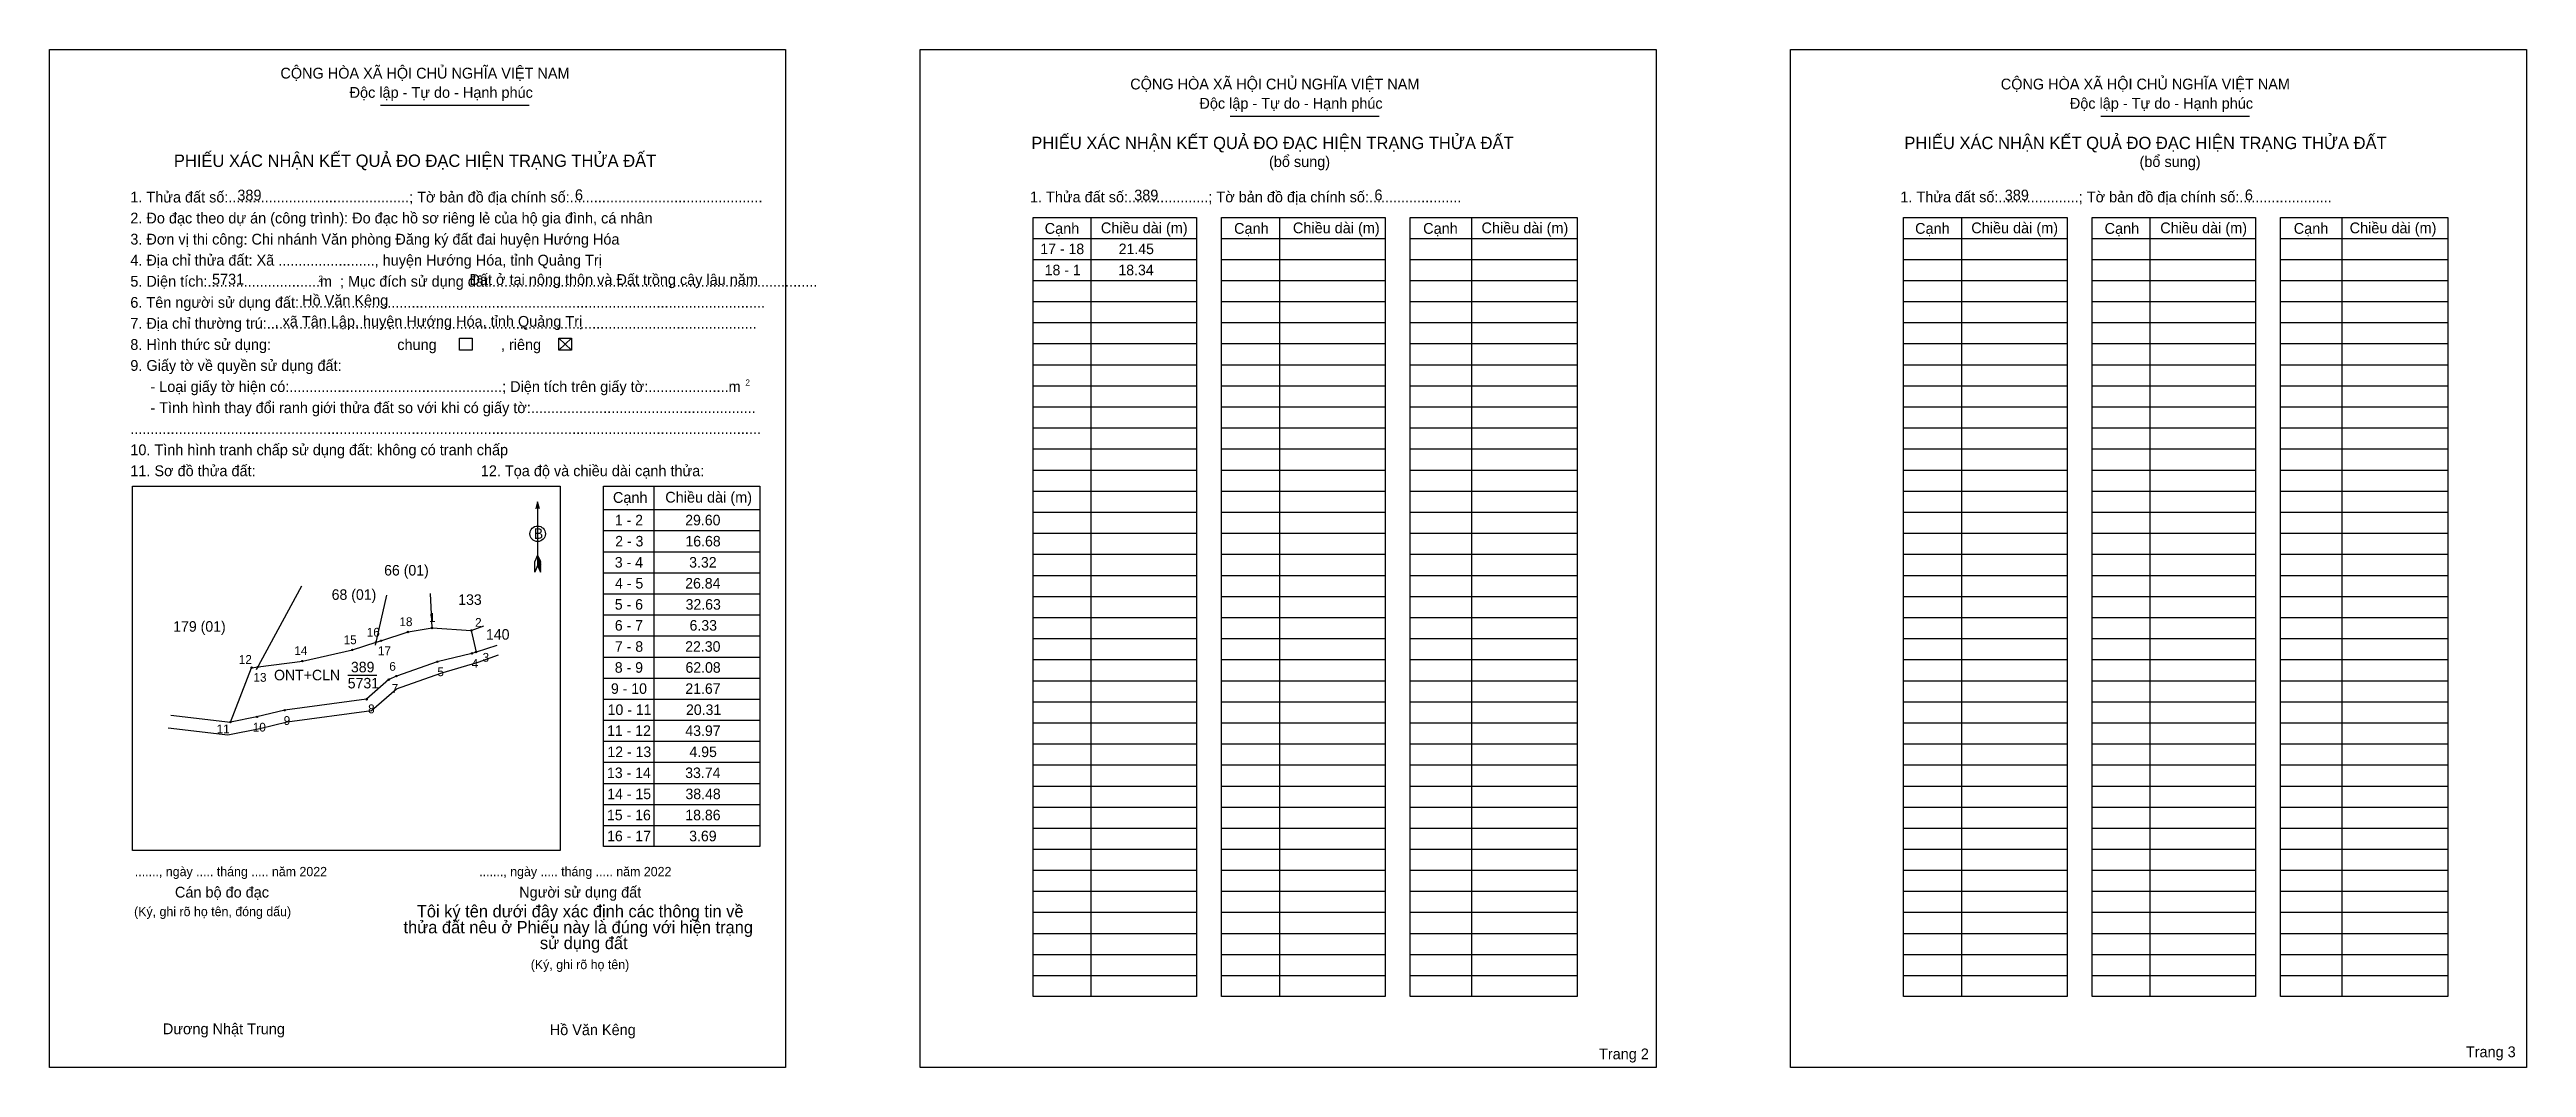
# Model space of a CAD drawing. Extents: x 546828 to 548693, y 1838130 to 1838897.
import ezdxf

# ---------------------------------------------------------------- set-up
doc = ezdxf.new("R2010")
doc.units = 0
for name, color, linetype in [('Level 1', 7, 'Continuous'), ('Level 10', 7, 'Continuous'), ('Level 11', 7, 'Continuous'), ('Level 13', 7, 'Continuous'), ('Level 2', 7, 'Continuous'), ('Level 25', 7, 'Continuous'), ('Level 48', 7, 'Continuous'), ('Level 50', 7, 'Continuous'), ('Level 52', 7, 'Continuous'), ('Level 55', 7, 'Continuous'), ('Level 6', 7, 'Continuous'), ('Level 9', 7, 'Continuous')]:
    doc.layers.add(name, color=color, linetype=linetype)

msp = doc.modelspace()

# ---------------------------------------------------------------- linework, layer by layer
at = {"layer": 'Level 1'}
for p, q in [((546828.1, 1838896.9), (546828.1, 1838896.9)), ((547483.5, 1838896.9), (547483.5, 1838896.9)), ((547077.2, 1838854.9), (547189.3, 1838854.9)), ((547717.1, 1838846.7), (547829.2, 1838846.7)), ((548372.6, 1838846.7), (548484.6, 1838846.7)), ((547568.6, 1838754.7), (547691.7, 1838754.7)), ((547612.2, 1838770.5), (547612.2, 1838183.8)), ((547710.6, 1838754.7), (547833.7, 1838754.7)), ((547754.2, 1838770.5), (547754.2, 1838183.8)), ((547852.5, 1838754.7), (547978.3, 1838754.7)), ((547898.8, 1838770.5), (547898.8, 1838183.8)), ((548224, 1838754.7), (548347.2, 1838754.7)), ((548267.6, 1838770.5), (548267.6, 1838183.8)), ((548366, 1838754.7), (548489.2, 1838754.7)), ((548409.6, 1838770.5), (548409.6, 1838183.8)), ((548508, 1838754.7), (548633.8, 1838754.7)), ((548554.2, 1838770.5), (548554.2, 1838183.8)), ((547568.6, 1838738.8), (547691.7, 1838738.8)), ((547710.6, 1838738.8), (547833.7, 1838738.8)), ((547852.5, 1838738.8), (547978.3, 1838738.8)), ((548224, 1838738.8), (548347.2, 1838738.8)), ((548366, 1838738.8), (548489.2, 1838738.8)), ((548508, 1838738.8), (548633.8, 1838738.8)), ((547568.6, 1838722.9), (547691.7, 1838722.9)), ((547710.6, 1838722.9), (547833.7, 1838722.9)), ((547852.5, 1838722.9), (547978.3, 1838722.9)), ((548224, 1838722.9), (548347.2, 1838722.9)), ((548366, 1838722.9), (548489.2, 1838722.9)), ((548508, 1838722.9), (548633.8, 1838722.9)), ((547568.6, 1838707.1), (547691.7, 1838707.1)), ((547710.6, 1838707.1), (547833.7, 1838707.1)), ((547852.5, 1838707.1), (547978.3, 1838707.1)), ((548224, 1838707.1), (548347.2, 1838707.1)), ((548366, 1838707.1), (548489.2, 1838707.1)), ((548508, 1838707.1), (548633.8, 1838707.1)), ((547211.5, 1838679.5), (547221.1, 1838670.6)), ((547211.5, 1838670.6), (547221.1, 1838679.5)), ((547568.6, 1838691.2), (547691.7, 1838691.2)), ((547710.6, 1838691.2), (547833.7, 1838691.2)), ((547852.5, 1838691.2), (547978.3, 1838691.2)), ((548224, 1838691.2), (548347.2, 1838691.2)), ((548366, 1838691.2), (548489.2, 1838691.2)), ((548508, 1838691.2), (548633.8, 1838691.2)), ((547568.6, 1838675.4), (547691.7, 1838675.4)), ((547568.6, 1838659.5), (547691.7, 1838659.5)), ((547710.6, 1838675.4), (547833.7, 1838675.4)), ((547710.6, 1838659.5), (547833.7, 1838659.5)), ((547852.5, 1838675.4), (547978.3, 1838675.4)), ((547852.5, 1838659.5), (547978.3, 1838659.5)), ((548224, 1838675.4), (548347.2, 1838675.4)), ((548224, 1838659.5), (548347.2, 1838659.5)), ((548366, 1838675.4), (548489.2, 1838675.4)), ((548366, 1838659.5), (548489.2, 1838659.5)), ((548508, 1838675.4), (548633.8, 1838675.4)), ((548508, 1838659.5), (548633.8, 1838659.5)), ((547568.6, 1838643.7), (547691.7, 1838643.7)), ((547710.6, 1838643.7), (547833.7, 1838643.7)), ((547852.5, 1838643.7), (547978.3, 1838643.7)), ((548224, 1838643.7), (548347.2, 1838643.7)), ((548366, 1838643.7), (548489.2, 1838643.7)), ((548508, 1838643.7), (548633.8, 1838643.7)), ((547568.6, 1838627.8), (547691.7, 1838627.8)), ((547710.6, 1838627.8), (547833.7, 1838627.8)), ((547852.5, 1838627.8), (547978.3, 1838627.8)), ((548224, 1838627.8), (548347.2, 1838627.8)), ((548366, 1838627.8), (548489.2, 1838627.8)), ((548508, 1838627.8), (548633.8, 1838627.8)), ((547568.6, 1838611.9), (547691.7, 1838611.9)), ((547710.6, 1838611.9), (547833.7, 1838611.9)), ((547852.5, 1838611.9), (547978.3, 1838611.9)), ((548224, 1838611.9), (548347.2, 1838611.9)), ((548366, 1838611.9), (548489.2, 1838611.9)), ((548508, 1838611.9), (548633.8, 1838611.9)), ((547568.6, 1838596.1), (547691.7, 1838596.1)), ((547710.6, 1838596.1), (547833.7, 1838596.1)), ((547852.5, 1838596.1), (547978.3, 1838596.1)), ((548224, 1838596.1), (548347.2, 1838596.1)), ((548366, 1838596.1), (548489.2, 1838596.1)), ((548508, 1838596.1), (548633.8, 1838596.1)), ((546890.5, 1838568.1), (546890.5, 1838568.1)), ((547283.2, 1838568.2), (547283.2, 1838296.7)), ((547568.6, 1838580.2), (547691.7, 1838580.2)), ((547710.6, 1838580.2), (547833.7, 1838580.2)), ((547852.5, 1838580.2), (547978.3, 1838580.2)), ((548224, 1838580.2), (548347.2, 1838580.2)), ((548366, 1838580.2), (548489.2, 1838580.2)), ((548508, 1838580.2), (548633.8, 1838580.2)), ((547195.6, 1838556.2), (547195.6, 1838508.3)), ((547245.2, 1838550.5), (547362.8, 1838550.5)), ((547568.6, 1838564.4), (547691.7, 1838564.4)), ((547568.6, 1838548.5), (547691.7, 1838548.5)), ((547710.6, 1838564.4), (547833.7, 1838564.4)), ((547710.6, 1838548.5), (547833.7, 1838548.5)), ((547852.5, 1838564.4), (547978.3, 1838564.4)), ((547852.5, 1838548.5), (547978.3, 1838548.5)), ((548224, 1838564.4), (548347.2, 1838564.4)), ((548224, 1838548.5), (548347.2, 1838548.5)), ((548366, 1838564.4), (548489.2, 1838564.4)), ((548366, 1838548.5), (548489.2, 1838548.5)), ((548508, 1838564.4), (548633.8, 1838564.4)), ((548508, 1838548.5), (548633.8, 1838548.5)), ((547245.2, 1838534.6), (547362.8, 1838534.6)), ((547568.6, 1838532.6), (547691.7, 1838532.6)), ((547710.6, 1838532.6), (547833.7, 1838532.6)), ((547852.5, 1838532.6), (547978.3, 1838532.6)), ((548224, 1838532.6), (548347.2, 1838532.6)), ((548366, 1838532.6), (548489.2, 1838532.6)), ((548508, 1838532.6), (548633.8, 1838532.6)), ((547193.5, 1838503.4), (547193.6, 1838511.3)), ((547195.6, 1838516.2), (547193.6, 1838511.3)), ((547195.6, 1838516.2), (547197.7, 1838511.3)), ((547195.6, 1838515.5), (547197.7, 1838510.6)), ((547195.6, 1838514.8), (547197.7, 1838509.9)), ((547195.6, 1838514.1), (547197.7, 1838509.2)), ((547195.6, 1838513.4), (547197.7, 1838508.5)), ((547195.6, 1838512.7), (547197.7, 1838507.8)), ((547195.6, 1838512), (547197.7, 1838507)), ((547195.6, 1838511.4), (547197.7, 1838506.3)), ((547195.6, 1838510.7), (547197.7, 1838505.6)), ((547197.7, 1838503.4), (547197.7, 1838511.3)), ((547245.2, 1838518.7), (547362.8, 1838518.7)), ((547568.6, 1838516.8), (547691.7, 1838516.8)), ((547710.6, 1838516.8), (547833.7, 1838516.8)), ((547852.5, 1838516.8), (547978.3, 1838516.8)), ((548224, 1838516.8), (548347.2, 1838516.8)), ((548366, 1838516.8), (548489.2, 1838516.8)), ((548508, 1838516.8), (548633.8, 1838516.8)), ((547195.6, 1838508.3), (547193.5, 1838503.4)), ((547195.6, 1838510), (547197.7, 1838504.9)), ((547195.6, 1838509.3), (547197.7, 1838504.2)), ((547195.6, 1838508.3), (547197.7, 1838503.4)), ((547245.2, 1838502.9), (547362.8, 1838502.9)), ((547568.6, 1838500.9), (547691.7, 1838500.9)), ((547710.6, 1838500.9), (547833.7, 1838500.9)), ((547852.5, 1838500.9), (547978.3, 1838500.9)), ((548224, 1838500.9), (548347.2, 1838500.9)), ((548366, 1838500.9), (548489.2, 1838500.9)), ((548508, 1838500.9), (548633.8, 1838500.9)), ((547245.2, 1838487), (547362.8, 1838487)), ((547568.6, 1838485.1), (547691.7, 1838485.1)), ((547710.6, 1838485.1), (547833.7, 1838485.1)), ((547852.5, 1838485.1), (547978.3, 1838485.1)), ((548224, 1838485.1), (548347.2, 1838485.1)), ((548366, 1838485.1), (548489.2, 1838485.1)), ((548508, 1838485.1), (548633.8, 1838485.1)), ((547245.2, 1838471.2), (547362.8, 1838471.2)), ((547245.2, 1838455.3), (547362.8, 1838455.3)), ((547568.6, 1838469.2), (547691.7, 1838469.2)), ((547710.6, 1838469.2), (547833.7, 1838469.2)), ((547852.5, 1838469.2), (547978.3, 1838469.2)), ((548224, 1838469.2), (548347.2, 1838469.2)), ((548366, 1838469.2), (548489.2, 1838469.2)), ((548508, 1838469.2), (548633.8, 1838469.2)), ((547245.2, 1838439.4), (547362.8, 1838439.4)), ((547568.6, 1838453.4), (547691.7, 1838453.4)), ((547568.6, 1838437.5), (547691.7, 1838437.5)), ((547710.6, 1838453.4), (547833.7, 1838453.4)), ((547710.6, 1838437.5), (547833.7, 1838437.5)), ((547852.5, 1838453.4), (547978.3, 1838453.4)), ((547852.5, 1838437.5), (547978.3, 1838437.5)), ((548224, 1838453.4), (548347.2, 1838453.4)), ((548224, 1838437.5), (548347.2, 1838437.5)), ((548366, 1838453.4), (548489.2, 1838453.4)), ((548366, 1838437.5), (548489.2, 1838437.5)), ((548508, 1838453.4), (548633.8, 1838453.4)), ((548508, 1838437.5), (548633.8, 1838437.5)), ((547245.2, 1838423.6), (547362.8, 1838423.6)), ((547568.6, 1838421.6), (547691.7, 1838421.6)), ((547710.6, 1838421.6), (547833.7, 1838421.6)), ((547852.5, 1838421.6), (547978.3, 1838421.6)), ((548224, 1838421.6), (548347.2, 1838421.6)), ((548366, 1838421.6), (548489.2, 1838421.6)), ((548508, 1838421.6), (548633.8, 1838421.6)), ((547245.2, 1838407.7), (547362.8, 1838407.7)), ((547568.6, 1838405.8), (547691.7, 1838405.8)), ((547710.6, 1838405.8), (547833.7, 1838405.8)), ((547852.5, 1838405.8), (547978.3, 1838405.8)), ((548224, 1838405.8), (548347.2, 1838405.8)), ((548366, 1838405.8), (548489.2, 1838405.8)), ((548508, 1838405.8), (548633.8, 1838405.8)), ((547245.2, 1838391.9), (547362.8, 1838391.9)), ((547568.6, 1838389.9), (547691.7, 1838389.9)), ((547710.6, 1838389.9), (547833.7, 1838389.9)), ((547852.5, 1838389.9), (547978.3, 1838389.9)), ((548224, 1838389.9), (548347.2, 1838389.9)), ((548366, 1838389.9), (548489.2, 1838389.9)), ((548508, 1838389.9), (548633.8, 1838389.9)), ((547245.2, 1838376), (547362.8, 1838376)), ((547568.6, 1838374.1), (547691.7, 1838374.1)), ((547710.6, 1838374.1), (547833.7, 1838374.1)), ((547852.5, 1838374.1), (547978.3, 1838374.1)), ((548224, 1838374.1), (548347.2, 1838374.1)), ((548366, 1838374.1), (548489.2, 1838374.1)), ((548508, 1838374.1), (548633.8, 1838374.1)), ((547245.2, 1838360.2), (547362.8, 1838360.2)), ((547245.2, 1838344.3), (547362.8, 1838344.3)), ((547568.6, 1838358.2), (547691.7, 1838358.2)), ((547710.6, 1838358.2), (547833.7, 1838358.2)), ((547852.5, 1838358.2), (547978.3, 1838358.2)), ((548224, 1838358.2), (548347.2, 1838358.2)), ((548366, 1838358.2), (548489.2, 1838358.2)), ((548508, 1838358.2), (548633.8, 1838358.2)), ((547245.2, 1838328.4), (547362.8, 1838328.4)), ((547568.6, 1838342.3), (547691.7, 1838342.3)), ((547568.6, 1838326.5), (547691.7, 1838326.5)), ((547710.6, 1838342.3), (547833.7, 1838342.3)), ((547710.6, 1838326.5), (547833.7, 1838326.5)), ((547852.5, 1838342.3), (547978.3, 1838342.3)), ((547852.5, 1838326.5), (547978.3, 1838326.5)), ((548224, 1838342.3), (548347.2, 1838342.3)), ((548224, 1838326.5), (548347.2, 1838326.5)), ((548366, 1838342.3), (548489.2, 1838342.3)), ((548366, 1838326.5), (548489.2, 1838326.5)), ((548508, 1838342.3), (548633.8, 1838342.3)), ((548508, 1838326.5), (548633.8, 1838326.5)), ((547245.2, 1838312.6), (547362.8, 1838312.6)), ((547568.6, 1838310.6), (547691.7, 1838310.6)), ((547710.6, 1838310.6), (547833.7, 1838310.6)), ((547852.5, 1838310.6), (547978.3, 1838310.6)), ((548224, 1838310.6), (548347.2, 1838310.6)), ((548366, 1838310.6), (548489.2, 1838310.6)), ((548508, 1838310.6), (548633.8, 1838310.6)), ((547212.6, 1838293.7), (547212.6, 1838293.7)), ((547568.6, 1838294.8), (547691.7, 1838294.8)), ((547710.6, 1838294.8), (547833.7, 1838294.8)), ((547852.5, 1838294.8), (547978.3, 1838294.8)), ((548224, 1838294.8), (548347.2, 1838294.8)), ((548366, 1838294.8), (548489.2, 1838294.8)), ((548508, 1838294.8), (548633.8, 1838294.8)), ((547568.6, 1838278.9), (547691.7, 1838278.9)), ((547710.6, 1838278.9), (547833.7, 1838278.9)), ((547852.5, 1838278.9), (547978.3, 1838278.9)), ((548224, 1838278.9), (548347.2, 1838278.9)), ((548366, 1838278.9), (548489.2, 1838278.9)), ((548508, 1838278.9), (548633.8, 1838278.9)), ((547568.6, 1838263.1), (547691.7, 1838263.1)), ((547710.6, 1838263.1), (547833.7, 1838263.1)), ((547852.5, 1838263.1), (547978.3, 1838263.1)), ((548224, 1838263.1), (548347.2, 1838263.1)), ((548366, 1838263.1), (548489.2, 1838263.1)), ((548508, 1838263.1), (548633.8, 1838263.1)), ((547568.6, 1838247.2), (547691.7, 1838247.2)), ((547568.6, 1838231.3), (547691.7, 1838231.3)), ((547710.6, 1838247.2), (547833.7, 1838247.2)), ((547710.6, 1838231.3), (547833.7, 1838231.3)), ((547852.5, 1838247.2), (547978.3, 1838247.2)), ((547852.5, 1838231.3), (547978.3, 1838231.3)), ((548224, 1838247.2), (548347.2, 1838247.2)), ((548224, 1838231.3), (548347.2, 1838231.3)), ((548366, 1838247.2), (548489.2, 1838247.2)), ((548366, 1838231.3), (548489.2, 1838231.3)), ((548508, 1838247.2), (548633.8, 1838247.2)), ((548508, 1838231.3), (548633.8, 1838231.3)), ((547568.6, 1838215.5), (547691.7, 1838215.5)), ((547710.6, 1838215.5), (547833.7, 1838215.5)), ((547852.5, 1838215.5), (547978.3, 1838215.5)), ((548224, 1838215.5), (548347.2, 1838215.5)), ((548366, 1838215.5), (548489.2, 1838215.5)), ((548508, 1838215.5), (548633.8, 1838215.5)), ((547568.6, 1838199.6), (547691.7, 1838199.6)), ((547710.6, 1838199.6), (547833.7, 1838199.6)), ((547852.5, 1838199.6), (547978.3, 1838199.6)), ((548224, 1838199.6), (548347.2, 1838199.6)), ((548366, 1838199.6), (548489.2, 1838199.6)), ((548508, 1838199.6), (548633.8, 1838199.6)), ((547382.2, 1838130.4), (547382.2, 1838130.4)), ((548037.7, 1838130.4), (548037.7, 1838130.4))]:
    msp.add_line(p, q, dxfattribs=at)
for points in [[(547568.6, 1838770.5), (547691.7, 1838770.5), (547691.7, 1838183.8), (547568.6, 1838183.8)], [(547710.6, 1838770.5), (547833.7, 1838770.5), (547833.7, 1838183.8), (547710.6, 1838183.8)], [(547852.5, 1838770.5), (547978.3, 1838770.5), (547978.3, 1838183.8), (547852.5, 1838183.8)], [(548224, 1838770.5), (548347.2, 1838770.5), (548347.2, 1838183.8), (548224, 1838183.8)], [(548366, 1838770.5), (548489.2, 1838770.5), (548489.2, 1838183.8), (548366, 1838183.8)], [(548508, 1838770.5), (548633.8, 1838770.5), (548633.8, 1838183.8), (548508, 1838183.8)], [(546890.5, 1838568.1), (547212.6, 1838568.1), (547212.6, 1838293.7), (546890.5, 1838293.7)], [(547245.2, 1838568.2), (547362.8, 1838568.2), (547362.8, 1838296.7), (547245.2, 1838296.7)]]:
    msp.add_lwpolyline(points, close=True, dxfattribs=at)
msp.add_lwpolyline([(547197, 1838551.1), (547195.6, 1838556.2), (547194.3, 1838551.1)], dxfattribs=at)
msp.add_circle((547195.6, 1838532.2), 5.85, dxfattribs=at)
at = {"layer": 'Level 10'}
for p, q in [((547077.6, 1838451.7), (547098, 1838458.3)), ((547098, 1838458.3), (547116.1, 1838461.3)), ((547116.1, 1838461.3), (547145.6, 1838459.5)), ((547145.6, 1838459.5), (547149.2, 1838443.2)), ((546985.1, 1838432), (547018.5, 1838436.4)), ((547018.5, 1838436.4), (547056.1, 1838444.8)), ((547056.1, 1838444.8), (547074, 1838450.6)), ((547074, 1838450.6), (547077.6, 1838451.7)), ((547120, 1838435.9), (547089.2, 1838425.1)), ((547146.1, 1838442.2), (547120, 1838435.9)), ((547149.2, 1838443.2), (547146.1, 1838442.2)), ((546964.2, 1838390.4), (546980.2, 1838431.4)), ((546980.2, 1838431.4), (546985.1, 1838432)), ((547083.5, 1838422.4), (547066.8, 1838407.6)), ((547089.2, 1838425.1), (547083.5, 1838422.4)), ((547005.2, 1838399.4), (546984.2, 1838394.3)), ((547066.8, 1838407.6), (547005.2, 1838399.4)), ((546984.2, 1838394.3), (546964.2, 1838390.4))]:
    msp.add_line(p, q, dxfattribs=at)
at = {"layer": 'Level 11'}
for centre in [(547098, 1838458.3), (547116.1, 1838461.3), (547145.6, 1838459.5), (547018.5, 1838436.4), (547056.1, 1838444.8), (547074, 1838450.6), (547077.6, 1838451.7), (547120, 1838435.9), (547146.1, 1838442.2), (547146.1, 1838442.2), (547149.2, 1838443.2), (546980.2, 1838431.4), (546985.1, 1838432), (547083.5, 1838422.4), (547089.2, 1838425.1), (547005.2, 1838399.4), (547066.8, 1838407.6), (546964.2, 1838390.4), (546984.2, 1838394.3)]:
    msp.add_circle(centre, 0.529, dxfattribs=at)
at = {"layer": 'Level 2'}
for points in [[(546828.1, 1838896.9), (547382.2, 1838896.9), (547382.2, 1838130.4), (546828.1, 1838130.4)], [(547483.5, 1838896.9), (548037.7, 1838896.9), (548037.7, 1838130.4), (547483.5, 1838130.4)], [(548139, 1838896.9), (548693.1, 1838896.9), (548693.1, 1838130.4), (548139, 1838130.4)]]:
    msp.add_lwpolyline(points, close=True, dxfattribs=at)
at = {"layer": 'Level 25'}
for p, q in [((547056.1, 1838444.8), (547074, 1838450.6)), ((547120, 1838435.9), (547089.2, 1838425.1)), ((546964.2, 1838390.4), (546980.2, 1838431.4)), ((546984, 1838430), (546985.1, 1838432)), ((547089.2, 1838425.1), (547083.5, 1838422.4)), ((547005.2, 1838399.4), (546984.2, 1838394.3)), ((547066.8, 1838407.6), (547005.2, 1838399.4))]:
    msp.add_line(p, q, dxfattribs=at)
at = {"layer": 'Level 50'}
for points in [[(547136.7, 1838679.5), (547146.2, 1838679.5), (547146.2, 1838670.6), (547136.7, 1838670.6)], [(547211.5, 1838679.5), (547221.1, 1838679.5), (547221.1, 1838670.6), (547211.5, 1838670.6)]]:
    msp.add_lwpolyline(points, close=True, dxfattribs=at)
at = {"layer": 'Level 9'}
for p, q in [((546984, 1838430), (547018, 1838493)), ((547073.6, 1838448.4), (547082, 1838486)), ((547116.1, 1838461.3), (547115, 1838487.3)), ((547145.6, 1838459.5), (547155.1, 1838462.8)), ((547164.9, 1838448.1), (547149.2, 1838443.2)), ((547150.9, 1838435.6), (547166.1, 1838441.1)), ((547052.6, 1838425.8), (547074.6, 1838425.8)), ((547089.4, 1838415.6), (547122.8, 1838427.3)), ((547122.8, 1838427.3), (547150.9, 1838435.6)), ((547007, 1838390.6), (547070.6, 1838399.1)), ((547070.6, 1838399.1), (547089.4, 1838415.6)), ((546917.3, 1838386), (546962.3, 1838380.8)), ((546919.3, 1838395.6), (546964.2, 1838390.4)), ((546962.3, 1838380.8), (546986.5, 1838385.6)), ((546986.5, 1838385.6), (547007, 1838390.6))]:
    msp.add_line(p, q, dxfattribs=at)

# ---------------------------------------------------------------- texts
at = {"layer": 'Level 1'}
for s, height, p in [('CỘNG HÒA XÃ HỘI CHỦ NGHĨA VIỆT NAM', 8.14, (547001.9, 1838875)), ('Độc lập - Tự do - Hạnh phúc', 8.14, (547054, 1838860.5)), ('CỘNG HÒA XÃ HỘI CHỦ NGHĨA VIỆT NAM', 8.14, (547641.8, 1838866.8)), ('CỘNG HÒA XÃ HỘI CHỦ NGHĨA VIỆT NAM', 8.14, (548297.3, 1838866.8)), ('Độc lập - Tự do - Hạnh phúc', 8.14, (547693.9, 1838852.3)), ('Độc lập - Tự do - Hạnh phúc', 8.14, (548349.3, 1838852.3)), ('PHIẾU XÁC NHẬN KẾT QUẢ ĐO ĐẠC HIỆN TRẠNG THỬA ĐẤT', 9.304, (547567.3, 1838821.9)), ('PHIẾU XÁC NHẬN KẾT QUẢ ĐO ĐẠC HIỆN TRẠNG THỬA ĐẤT', 9.304, (548224.7, 1838821.9)), ('PHIẾU XÁC NHẬN KẾT QUẢ ĐO ĐẠC HIỆN TRẠNG THỬA ĐẤT', 9.304, (546921.7, 1838808.5)), ('(bổ sung)', 8.14, (547746.3, 1838808.4)), ('(bổ sung)', 8.14, (548401.8, 1838808.4)), ('1. Thửa đất số:.............................................; Tờ bản đồ địa chính số:................................................', 8.1401, (546888.9, 1838781.7)), ('1. Thửa đất số:....................; Tờ bản đồ địa chính số:.......................', 8.14, (547566.3, 1838781.8)), ('1. Thửa đất số:....................; Tờ bản đồ địa chính số:.......................', 8.14, (548221.7, 1838781.8)), ('2. Đo đạc theo dự án (công trình): Đo đạc hồ sơ riêng lẻ của hộ gia đình, cá nhân', 8.14, (546888.9, 1838765.9)), ('3. Đơn vị thi công: Chi nhánh Văn phòng Đăng ký đất đai huyện Hướng Hóa', 8.14, (546888.9, 1838750)), ('Cạnh', 8.14, (547577.4, 1838758.1)), ('Chiều dài (m)', 8.14, (547619.7, 1838758.5)), ('Cạnh', 8.14, (547720, 1838758.1)), ('Chiều dài (m)', 8.14, (547764.3, 1838758.5)), ('Cạnh', 8.14, (547862.4, 1838758.1)), ('Chiều dài (m)', 8.14, (547906.3, 1838758.5)), ('Cạnh', 8.14, (548232.8, 1838758.1)), ('Chiều dài (m)', 8.14, (548275.1, 1838758.5)), ('Cạnh', 8.14, (548375.5, 1838758.1)), ('Chiều dài (m)', 8.14, (548417.4, 1838758.5)), ('Cạnh', 8.14, (548517.9, 1838758.1)), ('Chiều dài (m)', 8.14, (548560, 1838758.5)), ('4. Địa chỉ thửa đất: Xã ........................, huyện Hướng Hóa, tỉnh Quảng Trị', 8.14, (546888.9, 1838734.2)), ('5. Diện tích:............................m  ; Mục đích sử dụng đất:.................................................................................', 8.1401, (546888.9, 1838718.3)), ('2', 4.65, (547030.5, 1838722)), ('6. Tên người sử dụng đất:....................................................................................................................', 8.1401, (546888.9, 1838702.4)), ('7. Địa chỉ thường trú:..........................................................................................................................', 8.1401, (546888.9, 1838686.6)), ('chung                , riêng', 8.14, (547089.9, 1838670.6)), ('9. Giấy tờ về quyền sử dụng đất:', 8.14, (546888.9, 1838654.9)), ('     - Loại giấy tờ hiện có:.....................................................; Diện tích trên giấy tờ:....................m', 8.1401, (546888.9, 1838639)), ('2', 4.65, (547352, 1838643.8)), ('     - Tình hình thay đổi ranh giới thửa đất so với khi có giấy tờ:........................................................', 8.1401, (546888.9, 1838623.1)), ('.............................................................................................................................................................', 8.1401, (546888.9, 1838607.3)), ('10. Tình hình tranh chấp sử dụng đất: không có tranh chấp', 8.14, (546888.9, 1838591.4)), ('11. Sơ đồ thửa đất:', 8.14, (546888.9, 1838575.6)), ('12. Tọa độ và chiều dài cạnh thửa:', 8.14, (547152.8, 1838575.6)), ('Cạnh', 8.14, (547252.3, 1838555.5)), ('Chiều dài (m)', 8.14, (547291.7, 1838555.7)), ('B', 7.93, (547192.7, 1838528.4)), ('......., ngày ..... tháng ..... năm 2022', 6.978, (546892.3, 1838274.4)), ('......., ngày ..... tháng ..... năm 2022', 6.978, (547151.6, 1838274.4)), ('(Ký, ghi rõ họ tên, đóng dấu)', 6.978, (546891.7, 1838244.3)), ('Cán bộ đo đạc', 8.14, (546922.5, 1838258.3)), ('Tôi ký tên dưới đây xác định các thông tin về', 9.25, (547104.6, 1838243.4)), ('Người sử dụng đất', 8.14, (547181.7, 1838258.3)), ('thửa đất nêu ở Phiếu này là đúng với hiện trạng', 9.25, (547094.6, 1838231.4)), ('(Ký, ghi rõ họ tên)', 6.978, (547190.4, 1838204.4)), ('sử dụng đất', 9.25, (547197.3, 1838219.5)), ('Dương Nhật Trung', 8.14, (546913.4, 1838155.4)), ('Trang 2', 8.14, (547994.8, 1838136.5)), ('Trang 3', 8.14, (548647.5, 1838138.1))]:
    msp.add_text(s, height=height, dxfattribs=at).set_placement(p)
at = {"layer": 'Level 13'}
for s, p in [('389', (547055, 1838427.9)), ('ONT+CLN', (546997.1, 1838421.9)), ('5731', (547052.6, 1838415.8))]:
    msp.add_text(s, height=7.93, dxfattribs=at).set_placement(p)
at = {"layer": 'Level 48'}
msp.add_text('8. Hình thức sử dụng:', height=8.14, dxfattribs=at).set_placement((546888.9, 1838670.7))
at = {"layer": 'Level 52'}
for s, p in [('17 - 18', (547574.1, 1838742.8)), ('18 - 1', (547577.4, 1838726.9)), ('21.45', (547633.1, 1838742.8)), ('18.34', (547632.9, 1838726.9)), ('1 - 2', (547253.7, 1838538.6)), ('2 - 3', (547254, 1838522.7)), ('29.60', (547306.7, 1838538.6)), ('16.68', (547306.9, 1838522.7)), ('3 - 4', (547253.7, 1838506.8)), ('3.32', (547309.7, 1838506.8)), ('66 (01)', (547080, 1838500.8)), ('4 - 5', (547253.9, 1838491)), ('26.84', (547306.7, 1838491)), ('68 (01)', (547040.5, 1838482.5)), ('133', (547135.8, 1838478.7)), ('5 - 6', (547253.7, 1838475.1)), ('32.63', (547307, 1838475.1)), ('179 (01)', (546921.2, 1838458.5)), ('140', (547156.7, 1838452.5)), ('6 - 7', (547253.7, 1838459.3)), ('6.33', (547310, 1838459.3)), ('7 - 8', (547253.8, 1838443.4)), ('22.30', (547306.7, 1838443.4)), ('9 - 10', (547250.8, 1838411.7)), ('8 - 9', (547253.7, 1838427.6)), ('21.67', (547306.8, 1838411.7)), ('62.08', (547306.9, 1838427.6)), ('10 - 11', (547248.3, 1838395.8)), ('20.31', (547307.3, 1838395.8)), ('11 - 12', (547247.9, 1838380)), ('43.97', (547306.8, 1838380)), ('12 - 13', (547248.1, 1838364.1)), ('4.95', (547309.9, 1838364.1)), ('13 - 14', (547247.8, 1838348.3)), ('33.74', (547306.7, 1838348.3)), ('15 - 16', (547247.8, 1838316.5)), ('14 - 15', (547248, 1838332.4)), ('38.48', (547306.9, 1838332.4)), ('18.86', (547306.8, 1838316.5)), ('16 - 17', (547247.9, 1838300.7)), ('3.69', (547309.7, 1838300.7))]:
    msp.add_text(s, height=7.93, dxfattribs=at).set_placement(p)
at = {"layer": 'Level 55'}
for s, p in [('18', (547097.8, 1838458.3)), ('1', (547116, 1838461.3)), ('2', (547145.5, 1838459.5)), ('14', (547018.4, 1838436.4)), ('15', (547055.9, 1838444.8)), ('16', (547073.9, 1838450.6)), ('17', (547077.4, 1838451.7)), ('5', (547119.9, 1838435.9)), ('4', (547146, 1838442.2)), ('3', (547149.2, 1838443.2)), ('12', (546980, 1838431.4)), ('13', (546984.9, 1838432)), ('7', (547083.4, 1838422.4)), ('6', (547089.1, 1838425.1)), ('9', (547005.1, 1838399.4)), ('8', (547066.7, 1838407.6)), ('11', (546964.1, 1838390.4)), ('10', (546984, 1838394.3))]:
    msp.add_text(s, height=0.264, dxfattribs=at).set_placement(p)
at = {"layer": 'Level 6'}
for s, height, p in [('389', 8.14, (546969.5, 1838783.2)), ('6', 8.14, (547223.7, 1838783.4)), ('389', 8.14, (547644.8, 1838783.2)), ('6', 8.14, (547825.7, 1838783.3)), ('389', 8.14, (548300.3, 1838783.2)), ('6', 8.14, (548481.1, 1838783.3)), ('5731', 8.14, (546950.4, 1838719.9)), ('Đất ở tại nông thôn và Đất trồng cây lâu năm', 8.141, (547144.3, 1838719.6)), (', xã Tân Lập, huyện Hướng Hóa, tỉnh Quảng Trị', 8.141, (546997.5, 1838688.1)), ('Hồ Văn Kêng', 8.141, (547018.3, 1838704)), ('Hồ Văn Kêng', 8.141, (547204.7, 1838154.7))]:
    msp.add_text(s, height=height, dxfattribs=at).set_placement(p)
at = {"layer": 'Level 9'}
for s, p in [('15', (547049.5, 1838449.1)), ('16', (547066.9, 1838454.8)), ('18', (547091.5, 1838462.7)), ('1', (547113.8, 1838465.9)), ('2', (547148.5, 1838462.2)), ('12', (546970.6, 1838434.3)), ('14', (547012.4, 1838440.9)), ('17', (547075.3, 1838440.8)), ('6', (547083.9, 1838429.1)), ('4', (547145.9, 1838431.3)), ('3', (547154.1, 1838435.9)), ('13', (546981.6, 1838420.8)), ('7', (547085.6, 1838412.4)), ('5', (547120.1, 1838425)), ('8', (547067.9, 1838397.1)), ('11', (546953.9, 1838382)), ('10', (546981.1, 1838383.3)), ('9', (547004.4, 1838388.3))]:
    msp.add_text(s, height=6.61, dxfattribs=at).set_placement(p)

doc.saveas('drawing.dxf')
